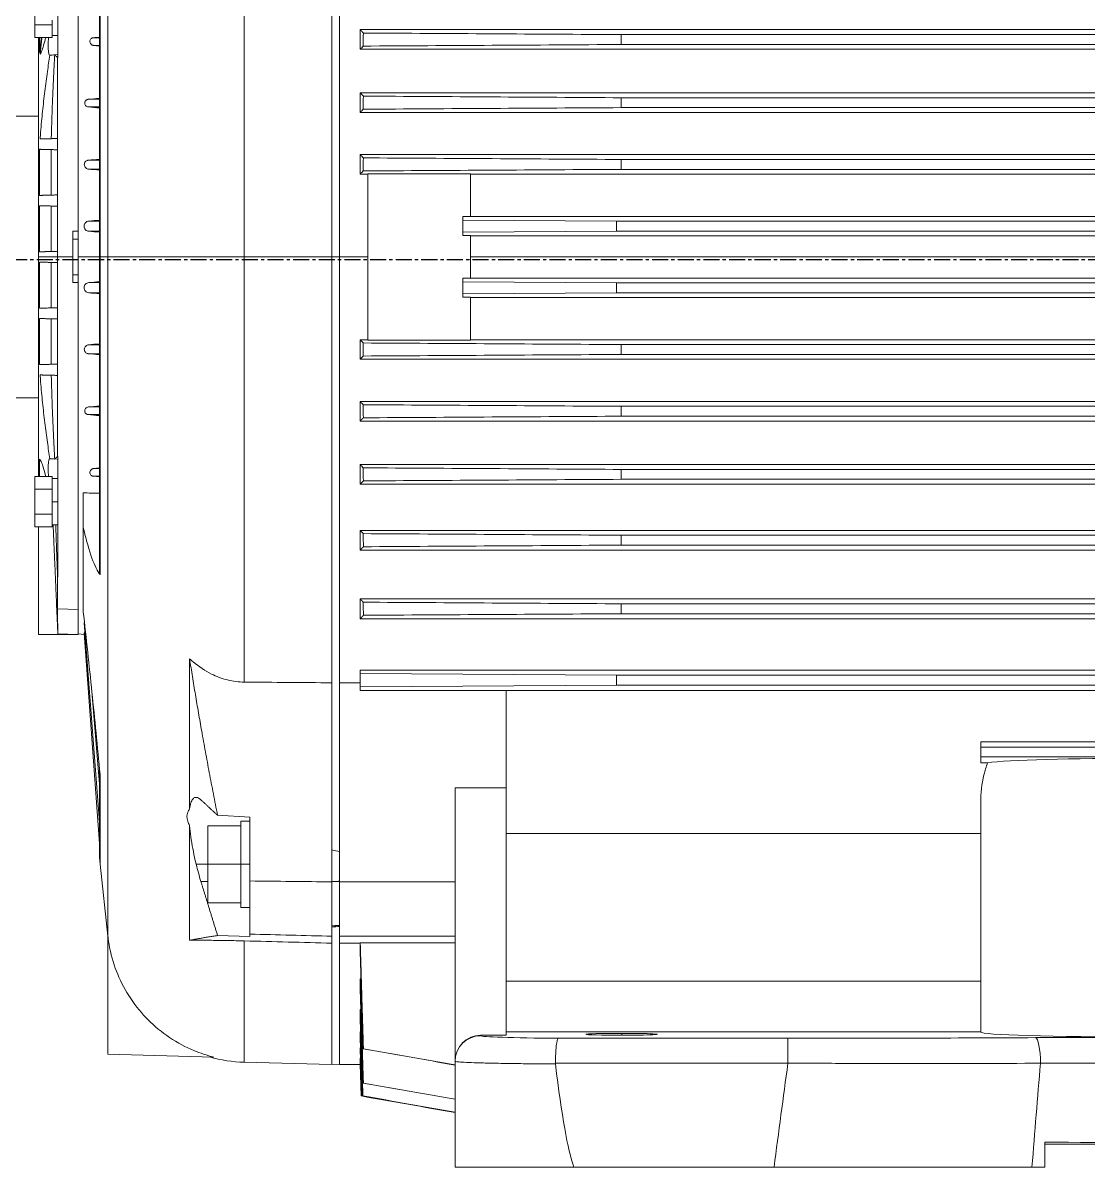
# Model space of a CAD drawing. Header units: millimetres. Extents: x -2122 to 22797, y 3569 to 89276.
# Drawn here: x 944.6 to 1360, y 87455.6 to 87901.9 of the extents above; entities that cross this region are included whole.
import ezdxf

# ---------------------------------------------------------------- set-up
doc = ezdxf.new("R2010")
doc.units = ezdxf.units.MM
doc.header["$LTSCALE"] = 20
doc.linetypes.add('CENTER', pattern=[2, 1.25, -0.25, 0.25, -0.25])
doc.layers.add('IA-EJES', color=4, linetype='CENTER')
doc.layers.add('IA-TRAZ', color=8, linetype='Continuous', lineweight=5)

# ---------------------------------------------------------------- blocks, each defined once
blk = doc.blocks.new('A$C3179e9da')
at = {"color": 0, "linetype": 'Continuous', "lineweight": 0}
for p, q in [((-1088.06, -31316.32), (-1088.06, -31275.05)), ((-1041.67, -31275.05), (-1088.06, -31275.05)), ((-963.64, -31275.05), (-1041.67, -31275.05)), ((-863.06, -31275.05), (-858.06, -31275.05)), ((-858.06, -31275.05), (-858.06, -31284.77)), ((-858.06, -31284.01), (-558.06, -31284.01)), ((-1125.06, -31315.16), (-1124.63, -31302.79)), ((-1170.25, -31315.95), (-1136.06, -31315.05)), ((-1170.25, -31363.28), (-1170.25, -31315.95)), ((-1136.06, -31362.4), (-1136.06, -31315.05)), ((-1133.06, -31315.21), (-1136.06, -31315.05)), ((-1133.06, -31315.05), (-1133.06, -31362.4)), ((-1133.06, -31315.05), (-1125.05, -31315.05)), ((-1125.06, -31315.45), (-1125.06, -31315.16)), ((-1125.06, -31315.45), (-1125.01, -31315.45)), ((-1125.06, -31317.59), (-1125.06, -31316.71)), ((-1088.06, -31316.34), (-1088.06, -31316.32)), ((-1088.06, -31423.02), (-1088.06, -31316.34)), ((-1048.89, -31315.56), (-958.25, -31315.56)), ((-958.25, -31325.3), (-958.25, -31315.56)), ((-1182.08, -31317.97), (-1223.51, -31319.05)), ((-1223.51, -31365.6), (-1223.51, -31319.05)), ((-1125.06, -31317.59), (-1124.97, -31317.59)), ((-1125.06, -31321.62), (-1125.06, -31320.14)), ((-1125.06, -31321.62), (-1124.92, -31321.62)), ((-1125.06, -31327.79), (-1125.06, -31325.65)), ((-958.25, -31325.3), (-1047.74, -31325.3)), ((-1125.06, -31327.79), (-1124.86, -31327.79)), ((-1078.06, -31326.32), (-1078.06, -31326.49)), ((-1068.06, -31326.49), (-1078.06, -31326.49)), ((-1068.06, -31423.02), (-1068.06, -31326.49)), ((-883.06, -31327.79), (-1068.06, -31327.79)), ((-1023.06, -31327.22), (-1023.06, -31326.48)), ((-883.06, -31417.44), (-883.06, -31327.69)), ((-1125.06, -31336.55), (-1125.06, -31333.66)), ((-1125.06, -31336.55), (-1124.8, -31336.55)), ((-1125.06, -31348.46), (-1125.06, -31344.68)), ((-883.06, -31347.52), (-1068.06, -31347.52)), ((-1125.06, -31348.46), (-1124.72, -31348.46)), ((-1125.06, -31362.4), (-1125.06, -31359.41)), ((-1226.45, -31393.17), (-1223.51, -31365.18)), ((-1223.51, -31630.05), (-1223.51, -31365.6)), ((-1191.57, -31408.23), (-1191.57, -31363.52)), ((-1180.66, -31365.37), (-1168.06, -31365.06)), ((-1168.06, -31365.93), (-1168.06, -31365.06)), ((-1168.06, -31365.93), (-1168.06, -31386.66)), ((-1136.06, -31362.4), (-1136.06, -31365.11)), ((-1136.06, -31386.32), (-1136.06, -31365.11)), ((-1125.06, -31362.4), (-1133.06, -31362.4)), ((-1133.06, -31362.4), (-1133.06, -31365.11)), ((-1088.06, -31365.11), (-1133.06, -31365.11)), ((-1133.06, -31386.32), (-1133.06, -31365.11)), ((-1125.01, -31362.5), (-1088.06, -31362.5)), ((-1184.46, -31378.17), (-1171.56, -31378.17)), ((-1184.46, -31393.17), (-1184.46, -31378.17)), ((-1171.56, -31376.37), (-1171.56, -31378.17)), ((-1171.56, -31376.37), (-1168.06, -31376.37)), ((-1171.56, -31379.12), (-1171.56, -31378.17)), ((-1171.56, -31379.12), (-1171.56, -31392.22)), ((-1187.15, -31386.44), (-1184.46, -31386.48)), ((-1168.06, -31411.52), (-1168.06, -31386.66)), ((-1136.06, -31386.32), (-1136.06, -31463.96)), ((-1088.06, -31386.32), (-1133.06, -31386.32)), ((-1133.06, -31386.32), (-1133.06, -31463.96)), ((-1171.56, -31393.17), (-1171.56, -31392.22)), ((-1226.45, -31428.17), (-1226.45, -31393.17)), ((-1184.46, -31393.17), (-1189, -31393.17)), ((-1184.46, -31393.17), (-1171.56, -31393.17)), ((-1184.46, -31408.17), (-1184.46, -31393.17)), ((-1171.56, -31393.17), (-1168.06, -31393.17)), ((-1171.56, -31394.12), (-1171.56, -31393.17)), ((-1171.56, -31394.12), (-1171.56, -31407.22)), ((-1226.66, -31401.31), (-1232.72, -31483.34)), ((-1226.73, -31431.02), (-1226.73, -31398.4)), ((-1226.48, -31406.2), (-1232.65, -31487.31)), ((-883.06, -31405.21), (-1068.06, -31405.21)), ((-1184.46, -31408.17), (-1171.56, -31408.17)), ((-1171.56, -31408.17), (-1171.56, -31407.22)), ((-1171.56, -31408.17), (-1171.56, -31409.97)), ((-1171.56, -31409.97), (-1168.06, -31409.97)), ((-1191.57, -31473.32), (-1191.57, -31414.65)), ((-1168.06, -31411.52), (-1180.66, -31412.29)), ((-1068.06, -31423.02), (-1088.06, -31423.02)), ((-1068.06, -31423.02), (-1068.06, -31460.98)), ((-1226.73, -31424.39), (-1229.51, -31458.94)), ((-883.06, -31432.79), (-880.39, -31432.79)), ((-883.06, -31435.03), (-883.06, -31432.79)), ((-883.06, -31435.03), (-737.06, -31435.03)), ((-883.06, -31438.9), (-883.06, -31435.03)), ((-883.06, -31440.92), (-883.06, -31438.9)), ((-883.06, -31438.9), (-533.06, -31438.9)), ((-883.06, -31440.92), (-533.06, -31440.92)), ((-1170.25, -31630.05), (-1170.25, -31464.23)), ((-1136.06, -31630.05), (-1136.06, -31463.96)), ((-1133.06, -31463.96), (-1133.06, -31630.05)), ((-1125.06, -31463.96), (-1133.06, -31463.96)), ((-1068.06, -31460.98), (-1125.06, -31460.98)), ((-1125.06, -31462.43), (-1125.06, -31460.98)), ((-1125.06, -31462.43), (-1025.06, -31463.05)), ((-1125.06, -31467.53), (-1125.06, -31462.43)), ((-1068.06, -31460.92), (-348.06, -31460.92)), ((-1025.06, -31463.05), (-391.06, -31463.05)), ((-1025.06, -31463.05), (-1025.06, -31466.91)), ((-1025.06, -31466.91), (-1125.06, -31467.53)), ((-1125.06, -31468.87), (-1125.06, -31467.53)), ((-1125.06, -31468.87), (-291.06, -31468.87)), ((-1025.06, -31466.91), (-391.06, -31466.91)), ((-1235.06, -31482.8), (-1250.56, -31482.8)), ((-1250.56, -31524.78), (-1250.56, -31482.8)), ((-1242.95, -31483.06), (-1235.06, -31482.84)), ((-1235.06, -31482.84), (-1235.06, -31482.8)), ((-1235.06, -31483.05), (-1232.68, -31482.84)), ((-1235.06, -31482.84), (-1235.06, -31492.55)), ((-1125.06, -31496.67), (-1125.06, -31488.87)), ((-1125.06, -31488.87), (-291.06, -31488.87)), ((-1023.22, -31490.9), (-392.9, -31490.9)), ((-1243.06, -31492.74), (-1235.06, -31492.55)), ((-1243.06, -31505.31), (-1243.06, -31492.74)), ((-1235.06, -31620.05), (-1235.06, -31492.55)), ((-1233.06, -31491.69), (-1233.06, -31524.49)), ((-1023.27, -31494.77), (-392.85, -31494.77)), ((-1125.06, -31496.67), (-291.06, -31496.67)), ((-1243.01, -31505.31), (-1243.06, -31505.31)), ((-1243.01, -31505.31), (-1243.01, -31552.28)), ((-1226.73, -31630.05), (-1226.73, -31506.89)), ((-1226.45, -31630.05), (-1226.45, -31506.13)), ((-1125.06, -31523.39), (-1125.06, -31515.67)), ((-1125.06, -31515.67), (-291.06, -31515.67)), ((-1023.21, -31517.65), (-392.91, -31517.65)), ((-1023.25, -31521.51), (-392.87, -31521.51)), ((-1251.91, -31524.78), (-1245.21, -31524.78)), ((-1251.91, -31529.68), (-1251.91, -31524.78)), ((-1245.21, -31525.68), (-1245.21, -31524.78)), ((-1245.21, -31525.54), (-1243.01, -31525.54)), ((-1245.21, -31525.68), (-1245.21, -31528.78)), ((-1233.06, -31538), (-1233.06, -31524.49)), ((-1125.06, -31523.39), (-291.06, -31523.39)), ((-1251.91, -31529.68), (-1245.21, -31529.68)), ((-1251.91, -31539.5), (-1251.91, -31529.68)), ((-1245.21, -31529.68), (-1245.21, -31528.78)), ((-1245.21, -31531.48), (-1245.21, -31529.68)), ((-1245.21, -31531.48), (-1245.21, -31534.59)), ((-1245.21, -31534.59), (-1243.01, -31534.59)), ((-1245.21, -31534.59), (-1245.21, -31537.7)), ((-1251.91, -31539.5), (-1245.21, -31539.5)), ((-1251.91, -31544.41), (-1251.91, -31539.5)), ((-1245.21, -31539.5), (-1245.21, -31537.7)), ((-1245.21, -31540.4), (-1245.21, -31539.5)), ((-1251.91, -31544.41), (-1245.21, -31544.41)), ((-1250.56, -31548.47), (-1250.56, -31544.41)), ((-1250.05, -31551.22), (-1250.05, -31544.41)), ((-1245.21, -31540.4), (-1245.21, -31543.51)), ((-1245.21, -31544.41), (-1245.21, -31543.51)), ((-1245.21, -31543.64), (-1243.01, -31543.64)), ((-1226.73, -31544.56), (-1229.16, -31544.56)), ((-1125.06, -31549.04), (-1125.06, -31541.39)), ((-1125.06, -31541.39), (-291.06, -31541.39)), ((-1023.2, -31543.32), (-392.91, -31543.32)), ((-1250.56, -31630.05), (-1250.56, -31548.47)), ((-1226.73, -31547.54), (-1228.97, -31547.54)), ((-1125.06, -31549.04), (-291.06, -31549.04)), ((-1023.24, -31547.18), (-392.88, -31547.18)), ((-1243.01, -31551.12), (-1246.22, -31551.28)), ((-1243.06, -31630.05), (-1243.06, -31552.28)), ((-1243.06, -31552.28), (-1243.01, -31552.28)), ((-1125.06, -31573.65), (-1125.06, -31566.04)), ((-1125.06, -31566.04), (-291.06, -31566.04)), ((-1226.73, -31568.56), (-1231.14, -31568.56)), ((-1023.2, -31567.94), (-392.91, -31567.94)), ((-1250.56, -31575.08), (-1276.06, -31575.08)), ((-1226.73, -31571.54), (-1231.03, -31571.54)), ((-1125.06, -31573.65), (-291.06, -31573.65)), ((-1023.23, -31571.8), (-392.89, -31571.8)), ((-1243.13, -31588.25), (-1243.13, -31583.86)), ((-1250.05, -31606.04), (-1250.05, -31588.06)), ((-1245.56, -31605.92), (-1245.56, -31588.18)), ((-1226.73, -31592.31), (-1231.07, -31592.31)), ((-1125.06, -31597.73), (-1125.06, -31590.15)), ((-1125.06, -31590.15), (-291.06, -31590.15)), ((-1023.2, -31592.02), (-392.91, -31592.02)), ((-1226.73, -31595.79), (-1231, -31595.79)), ((-1125.06, -31597.73), (-1122.06, -31597.73)), ((-1122.06, -31597.6), (-1082.06, -31597.6)), ((-1122.06, -31662.5), (-1122.06, -31597.6)), ((-1082.06, -31597.6), (-1082.06, -31614.31)), ((-1082.06, -31597.73), (-334.06, -31597.73)), ((-1023.22, -31595.88), (-392.9, -31595.88)), ((-1243.13, -31610.25), (-1243.13, -31605.86)), ((-1250.05, -31628.04), (-1250.05, -31610.06)), ((-1245.56, -31627.92), (-1245.56, -31610.18)), ((-1226.73, -31616.06), (-1230.9, -31616.06)), ((-1082.06, -31614.31), (-1085.06, -31614.31)), ((-1085.06, -31614.31), (-1085.06, -31615.72)), ((-1085.06, -31615.72), (-1025.06, -31616.09)), ((-1085.06, -31620.32), (-1085.06, -31615.72)), ((-1082.06, -31614.23), (-334.06, -31614.23)), ((-1025.06, -31616.09), (-391.06, -31616.09)), ((-1025.06, -31616.09), (-1025.06, -31619.95)), ((-1237.06, -31630.05), (-1237.06, -31620.05)), ((-1237.06, -31620.05), (-1235.06, -31620.05)), ((-1235.06, -31630.05), (-1235.06, -31620.05)), ((-1226.73, -31620.04), (-1230.87, -31620.04)), ((-1025.06, -31619.95), (-1085.06, -31620.32)), ((-1085.06, -31620.32), (-1085.06, -31621.73)), ((-1025.06, -31619.95), (-391.06, -31619.95)), ((-1237.06, -31623.05), (-1235.06, -31623.05)), ((-1085.06, -31621.73), (-1082.06, -31621.73)), ((-1082.06, -31621.73), (-1082.06, -31638.37)), ((-1082.06, -31621.8), (-334.06, -31621.8)), ((-1243.13, -31630.05), (-1243.13, -31627.86)), ((-1250.56, -31715.69), (-1250.56, -31630.05)), ((-1250.56, -31630.05), (-1243.13, -31630.05)), ((-1250.05, -31650.04), (-1250.05, -31632.06)), ((-1245.56, -31649.92), (-1245.56, -31632.18)), ((-1243.13, -31630.05), (-1243.06, -31630.05)), ((-1243.13, -31632.25), (-1243.13, -31630.05)), ((-1243.06, -31630.05), (-1237.06, -31630.05)), ((-1243.06, -31707.82), (-1243.06, -31630.05)), ((-1237.06, -31640.05), (-1237.06, -31630.05)), ((-1235.06, -31640.05), (-1235.06, -31630.05)), ((-1235.06, -31630.05), (-1226.73, -31630.05)), ((-1226.45, -31630.05), (-1226.73, -31630.05)), ((-1226.73, -31753.21), (-1226.73, -31630.05)), ((-1226.45, -31630.05), (-1223.51, -31630.05)), ((-1226.45, -31753.97), (-1226.45, -31630.05)), ((-1170.25, -31630.05), (-1223.51, -31630.05)), ((-1223.51, -31749.28), (-1223.51, -31630.05)), ((-1170.25, -31630.05), (-1136.06, -31630.05)), ((-1170.25, -31795.87), (-1170.25, -31630.05)), ((-1133.06, -31630.05), (-1136.06, -31630.05)), ((-1136.06, -31743.32), (-1136.06, -31630.05)), ((-1133.06, -31630.05), (-1122.06, -31630.05)), ((-1133.06, -31630.05), (-1133.06, -31742.37)), ((-1082.06, -31630.05), (-334.06, -31630.05)), ((-1237.06, -31637.05), (-1235.06, -31637.05)), ((-1082.06, -31638.37), (-1085.06, -31638.37)), ((-1085.06, -31638.37), (-1085.06, -31639.78)), ((-1082.06, -31638.3), (-334.06, -31638.3)), ((-1235.06, -31640.05), (-1237.06, -31640.05)), ((-1235.06, -31777.26), (-1235.06, -31640.05)), ((-1226.73, -31640.06), (-1230.87, -31640.06)), ((-1085.06, -31639.78), (-1025.06, -31640.15)), ((-1085.06, -31644.38), (-1085.06, -31639.78)), ((-1025.06, -31640.15), (-391.06, -31640.15)), ((-1025.06, -31640.15), (-1025.06, -31644.01)), ((-1226.73, -31644.04), (-1230.9, -31644.04)), ((-1025.06, -31644.01), (-1085.06, -31644.38)), ((-1085.06, -31644.38), (-1085.06, -31645.79)), ((-1085.06, -31645.79), (-1082.06, -31645.79)), ((-1082.06, -31645.79), (-1082.06, -31662.5)), ((-1082.06, -31645.87), (-334.06, -31645.87)), ((-1025.06, -31644.01), (-391.06, -31644.01)), ((-1243.13, -31654.25), (-1243.13, -31649.86)), ((-1250.05, -31672.04), (-1250.05, -31654.06)), ((-1245.56, -31671.92), (-1245.56, -31654.18)), ((-1226.73, -31664.31), (-1231, -31664.31)), ((-1125.06, -31669.95), (-1125.06, -31662.37)), ((-1125.06, -31662.37), (-1122.06, -31662.37)), ((-1082.06, -31662.5), (-1122.06, -31662.5)), ((-1082.06, -31662.37), (-334.06, -31662.37)), ((-1023.22, -31664.22), (-392.9, -31664.22)), ((-1226.73, -31667.79), (-1231.07, -31667.79)), ((-1023.2, -31668.08), (-392.91, -31668.08)), ((-1243.13, -31676.25), (-1243.13, -31671.86)), ((-1125.06, -31669.95), (-291.06, -31669.95)), ((-1250.56, -31685.03), (-1276.06, -31685.03)), ((-1125.06, -31694.06), (-1125.06, -31686.45)), ((-1125.06, -31686.45), (-291.06, -31686.45)), ((-1226.73, -31691.54), (-1231.14, -31691.54)), ((-1226.73, -31688.56), (-1231.03, -31688.56)), ((-1023.23, -31688.3), (-392.89, -31688.3)), ((-1125.06, -31694.06), (-291.06, -31694.06)), ((-1023.2, -31692.16), (-392.91, -31692.16)), ((-1250.05, -31715.69), (-1250.05, -31709.76)), ((-1243.01, -31708.98), (-1246.22, -31708.82)), ((-1243.01, -31707.82), (-1243.06, -31707.82)), ((-1243.01, -31754.79), (-1243.01, -31707.82)), ((-1226.73, -31712.56), (-1228.97, -31712.56)), ((-1125.06, -31718.71), (-1125.06, -31711.06)), ((-1125.06, -31711.06), (-291.06, -31711.06)), ((-1023.24, -31712.92), (-392.88, -31712.92)), ((-1251.91, -31715.69), (-1245.21, -31715.69)), ((-1251.91, -31720.6), (-1251.91, -31715.69)), ((-1245.21, -31716.6), (-1245.21, -31715.69)), ((-1245.21, -31716.46), (-1243.01, -31716.46)), ((-1245.21, -31716.6), (-1245.21, -31719.7)), ((-1226.73, -31715.54), (-1229.16, -31715.54)), ((-1125.06, -31718.71), (-291.06, -31718.71)), ((-1023.21, -31716.78), (-392.91, -31716.78)), ((-1251.91, -31720.6), (-1245.21, -31720.6)), ((-1251.91, -31730.42), (-1251.91, -31720.6)), ((-1245.21, -31720.6), (-1245.21, -31719.7)), ((-1245.21, -31722.4), (-1245.21, -31720.6))]:
    blk.add_line(p, q, dxfattribs=at)
for centre, radius, start, end in [((-1168.81, -31370.93), 55, 91.5, 105.8222), ((-1176.73, -31398.4), 50, 174, 180)]:
    blk.add_arc(centre, radius, start, end, dxfattribs=at)
for centre, major_axis, ratio, start_param, end_param in [((-1038.06, -33179.47), (0, -1909.42), 0.026186, -3.069208, -2.923464), ((-1078.06, -31316.32), (-10, 0), 0.999657, 0, 1.570796), ((-1046.72, -31315.55), (-2.17, -0.17), 0.999649, -0.193702, -0.070232), ((-708.06, -31294.73), (799.74, 0), 0.026504, -1.761628, -1.662867), ((-1038.06, -31326.32), (40, 0), 0.026186, -4.46802, -3.141593), ((-166.78, -35407.75), (-1528.3, 3831.27), 0.995588, -0.143707, -0.142956), ((-444.33, -31653.91), (-4894.98, 428.26), 0.007747, -1.409593, -1.409129), ((912.46, -31431.26), (-2167.86, -113.68), 0.034852, 0.090211, 0.091044), ((-1701.63, -31786.51), (-6063.69, -317.98), 0.034852, -1.648139, -1.647826), ((-173.12, -31720.96), (-8105.15, 709.11), 0.007023, -1.439821, -1.439286), ((912.46, -31828.84), (-2167.86, 113.68), 0.034852, -0.091044, -0.090211), ((-1701.63, -31473.59), (6063.69, -317.98), 0.034852, -1.493767, -1.493454)]:
    blk.add_ellipse(centre, major_axis=major_axis, ratio=ratio, start_param=start_param, end_param=end_param, dxfattribs=at)
at = {"color": 0, "linetype": 'Continuous', "lineweight": 0, "extrusion": (0, 0, -1)}
for centre, major_axis, ratio, start_param, end_param in [((-708.06, -31305.35), (800, 0), 0.026186, -1.759413, -1.570796), ((7545.77, -33991.96), (-8670.4, 2689.17), 0, -0.000077, 0.000661), ((7730.5, -33960.88), (-8855.13, 2658.11), 0.000025, -0.004318, -0.003607), ((8100.8, -33893.73), (-9225.44, 2591), 0.000118, -0.006857, -0.006195), ((-1078.06, -31316.34), (0, -10.15), 0.985444, 0, 1.570796), ((-861.64, -31315.54), (-0.05, -10), 0.189608, -1.571755, -0.026664), ((-819.06, -31327.69), (-64, 0), 0.029043, 0, 1.570796), ((-736.59, -31309.96), (699.91, -0.64), 0.022787, 1.636424, 1.750411), ((-1023.06, -31326.85), (-14, 0), 0.026186, -1.570796, 1.570796), ((-1023.06, -31326.85), (-14, 0), 0.026186, -4.712389, -1.570796), ((-166.78, -31313.53), (-4109.12, 359.72), 0.034767, -1.336463, -1.335711), ((-819.06, -31432.1), (64, 0), 0.037686, -4.712389, -3.431306), ((-1372.3, -31683.65), (-1755.56, -25.22), 0.082075, 1.651372, 1.654991), ((8360.2, -31630.5), (-0.73, 9855.88), 0.962278, -1.567275, -1.566758), ((8360.11, -31629.6), (0.73, 9855.77), 0.962279, -1.574835, -1.574317), ((-173.12, -31539.14), (-8105.15, -709.11), 0.007023, -1.439821, -1.439286), ((-444.33, -31606.19), (-4894.98, -428.26), 0.007747, -1.409593, -1.409129)]:
    blk.add_ellipse(centre, major_axis=major_axis, ratio=ratio, start_param=start_param, end_param=end_param, dxfattribs=at)
at = {"color": 0, "linetype": 'Continuous', "lineweight": 0}
for points in [[(-958.25, -31315.56), (-960.05, -31302.2), (-961.84, -31288.7), (-963.64, -31275.05)], [(-863.06, -31275.05), (-861.96, -31288.69), (-860.85, -31302.19), (-859.75, -31315.54)], [(-1124.63, -31302.79), (-1112.44, -31300.64), (-1100.25, -31298.49), (-1088.06, -31296.34)], [(-1088.06, -31296.35), (-1100.25, -31298.5), (-1112.43, -31300.65), (-1124.62, -31302.79)], [(-1124.57, -31302.79), (-1112.4, -31300.64), (-1100.23, -31298.5), (-1088.06, -31296.35)], [(-1088.06, -31296.36), (-1100.22, -31298.51), (-1112.39, -31300.65), (-1124.55, -31302.8)], [(-1124.46, -31302.79), (-1112.33, -31300.65), (-1100.19, -31298.51), (-1088.06, -31296.37)], [(-1088.06, -31296.39), (-1100.18, -31298.53), (-1112.3, -31300.66), (-1124.42, -31302.8)], [(-1124.28, -31302.79), (-1112.21, -31300.66), (-1100.13, -31298.54), (-1088.06, -31296.41)], [(-1088.06, -31296.42), (-1100.11, -31298.55), (-1112.17, -31300.68), (-1124.23, -31302.81)], [(-1124.03, -31302.8), (-1112.04, -31300.68), (-1100.05, -31298.57), (-1088.06, -31296.45)], [(-1088.06, -31296.47), (-1100.03, -31298.59), (-1112, -31300.7), (-1123.97, -31302.81)], [(-1124.62, -31302.79), (-1124.76, -31307.01), (-1124.91, -31311.23), (-1125.06, -31315.45)], [(-1125.06, -31316.71), (-1124.9, -31312.07), (-1124.74, -31307.43), (-1124.57, -31302.79)], [(-1125.06, -31325.65), (-1124.8, -31318.03), (-1124.54, -31310.41), (-1124.28, -31302.79)], [(-1125.06, -31320.14), (-1124.86, -31314.36), (-1124.66, -31308.57), (-1124.46, -31302.79)], [(-1125.06, -31333.66), (-1124.72, -31323.37), (-1124.37, -31313.08), (-1124.03, -31302.8)], [(-1124.55, -31302.8), (-1124.72, -31307.73), (-1124.89, -31312.66), (-1125.06, -31317.59)], [(-1124.42, -31302.8), (-1124.63, -31309.08), (-1124.85, -31315.35), (-1125.06, -31321.62)], [(-1124.23, -31302.81), (-1124.51, -31311.13), (-1124.78, -31319.46), (-1125.06, -31327.79)], [(-1124.23, -31302.81), (-1124.24, -31302.8), (-1124.26, -31302.8), (-1124.28, -31302.79)], [(-1123.97, -31302.81), (-1123.99, -31302.81), (-1124.01, -31302.8), (-1124.03, -31302.8)], [(-1123.86, -31307.82), (-1111.93, -31305.71), (-1099.99, -31303.61), (-1088.06, -31301.5)], [(-1088.06, -31301.53), (-1099.97, -31303.63), (-1111.88, -31305.73), (-1123.79, -31307.84)], [(-1123.79, -31307.84), (-1123.82, -31307.83), (-1123.84, -31307.83), (-1123.86, -31307.82)], [(-1123.87, -31321.18), (-1111.93, -31319.07), (-1100, -31316.97), (-1088.06, -31314.86)], [(-1088.06, -31314.88), (-1099.97, -31316.99), (-1111.88, -31319.1), (-1123.79, -31321.2)], [(-1123.79, -31321.2), (-1123.82, -31321.19), (-1123.84, -31321.19), (-1123.87, -31321.18)], [(-1170.25, -31363.28), (-1158.85, -31362.99), (-1147.46, -31362.69), (-1136.06, -31362.4)], [(-1168.06, -31365.93), (-1157.39, -31365.66), (-1146.73, -31365.38), (-1136.06, -31365.11)], [(-1125.06, -31362.4), (-1125.04, -31362.43), (-1125.02, -31362.46), (-1125.01, -31362.5)], [(-1168.06, -31386.66), (-1157.39, -31386.55), (-1146.73, -31386.43), (-1136.06, -31386.32)], [(-1136.06, -31463.96), (-1147.46, -31464.05), (-1158.85, -31464.14), (-1170.25, -31464.23)], [(-1232.65, -31487.31), (-1232.65, -31487.35), (-1232.63, -31487.4), (-1232.58, -31487.43)], [(-1123.86, -31495.39), (-1123.84, -31493.69), (-1123.82, -31491.99), (-1123.79, -31490.28)], [(-1023.22, -31490.9), (-1023.24, -31492.19), (-1023.25, -31493.48), (-1023.27, -31494.77)], [(-1123.86, -31522.13), (-1123.84, -31520.43), (-1123.82, -31518.73), (-1123.8, -31517.03)], [(-1023.21, -31517.65), (-1023.22, -31518.94), (-1023.24, -31520.23), (-1023.25, -31521.51)], [(-1229.16, -31544.56), (-1228.35, -31544.49), (-1227.54, -31544.42), (-1226.73, -31544.34)], [(-1123.85, -31547.8), (-1123.84, -31546.1), (-1123.82, -31544.4), (-1123.81, -31542.7)], [(-1023.2, -31543.32), (-1023.22, -31544.61), (-1023.23, -31545.9), (-1023.24, -31547.18)], [(-1123.85, -31547.8), (-1124.25, -31548.22), (-1124.66, -31548.63), (-1125.06, -31549.04)], [(-1231.14, -31568.56), (-1229.67, -31568.43), (-1228.2, -31568.3), (-1226.73, -31568.17)], [(-1123.84, -31572.42), (-1123.83, -31570.72), (-1123.82, -31569.02), (-1123.81, -31567.32)], [(-1023.2, -31567.94), (-1023.21, -31569.23), (-1023.22, -31570.51), (-1023.23, -31571.8)], [(-1123.84, -31572.42), (-1124.25, -31572.83), (-1124.65, -31573.24), (-1125.06, -31573.65)], [(-1231.07, -31592.31), (-1229.62, -31592.18), (-1228.18, -31592.06), (-1226.73, -31591.93)], [(-1125.06, -31590.15), (-1124.65, -31590.57), (-1124.23, -31590.98), (-1123.82, -31591.4)], [(-1023.2, -31592.02), (-1023.21, -31593.31), (-1023.21, -31594.6), (-1023.22, -31595.88)], [(-1226.73, -31596.16), (-1228.15, -31596.04), (-1229.58, -31595.92), (-1231, -31595.79)], [(-1123.84, -31596.5), (-1124.24, -31596.91), (-1124.65, -31597.32), (-1125.06, -31597.73)], [(-1230.9, -31616.06), (-1229.51, -31615.94), (-1228.12, -31615.82), (-1226.73, -31615.7)], [(-1226.73, -31620.4), (-1228.11, -31620.28), (-1229.49, -31620.16), (-1230.87, -31620.04)], [(-1226.73, -31639.7), (-1228.11, -31639.82), (-1229.49, -31639.94), (-1230.87, -31640.06)], [(-1230.9, -31644.04), (-1229.51, -31644.16), (-1228.12, -31644.28), (-1226.73, -31644.41)], [(-1226.73, -31663.94), (-1228.15, -31664.06), (-1229.58, -31664.18), (-1231, -31664.31)], [(-1125.06, -31662.37), (-1124.65, -31662.78), (-1124.24, -31663.19), (-1123.84, -31663.6)], [(-1023.22, -31664.22), (-1023.21, -31665.5), (-1023.21, -31666.79), (-1023.2, -31668.08)], [(-1231.07, -31667.79), (-1229.62, -31667.92), (-1228.18, -31668.05), (-1226.73, -31668.17)], [(-1123.82, -31668.7), (-1124.23, -31669.12), (-1124.65, -31669.53), (-1125.06, -31669.95)], [(-1125.06, -31686.45), (-1124.65, -31686.86), (-1124.25, -31687.27), (-1123.84, -31687.68)], [(-1231.14, -31691.54), (-1229.67, -31691.67), (-1228.2, -31691.8), (-1226.73, -31691.93)], [(-1123.81, -31692.78), (-1123.82, -31691.08), (-1123.83, -31689.38), (-1123.84, -31687.68)], [(-1023.23, -31688.3), (-1023.22, -31689.59), (-1023.21, -31690.87), (-1023.2, -31692.16)], [(-1125.06, -31711.06), (-1124.66, -31711.47), (-1124.25, -31711.89), (-1123.85, -31712.3)], [(-1123.81, -31717.4), (-1123.82, -31715.7), (-1123.84, -31714), (-1123.85, -31712.3)], [(-1023.24, -31712.92), (-1023.23, -31714.2), (-1023.22, -31715.49), (-1023.21, -31716.78)], [(-1229.16, -31715.54), (-1228.35, -31715.62), (-1227.54, -31715.69), (-1226.73, -31715.76)]]:
    blk.add_open_spline(points, degree=3, dxfattribs=at)
for points, knots in [([(-863.06, -31275.05), (-879.68, -31275.05), (-896.46, -31275.05), (-930.04, -31275.05), (-946.84, -31275.05), (-963.64, -31275.05)], [0, 0, 0, 0, 5.081303, 5.081303, 10.121356, 10.121356, 10.121356, 10.121356]), ([(-1088.06, -31316.32), (-1088.06, -31316.26), (-1087.82, -31316.2), (-1087.34, -31316.14), (-1086.86, -31316.08), (-1086.14, -31316.03), (-1085.19, -31315.97), (-1084.25, -31315.91), (-1083.07, -31315.86), (-1081.69, -31315.81), (-1080.3, -31315.76), (-1078.71, -31315.71), (-1076.92, -31315.66), (-1075.14, -31315.61), (-1073.17, -31315.57), (-1071.04, -31315.53), (-1068.91, -31315.49), (-1066.62, -31315.46), (-1064.2, -31315.43), (-1061.79, -31315.39), (-1059.24, -31315.37), (-1056.61, -31315.35), (-1054.1, -31315.32), (-1051.51, -31315.31), (-1048.88, -31315.3)], [4.712389, 4.712389, 4.712389, 4.712389, 4.882487, 4.882487, 4.882487, 5.052585, 5.052585, 5.052585, 5.222683, 5.222683, 5.222683, 5.392781, 5.392781, 5.392781, 5.562879, 5.562879, 5.562879, 5.732977, 5.732977, 5.732977, 5.903075, 5.903075, 5.903075, 6.065056, 6.065056, 6.065056, 6.065056]), ([(-1048.89, -31315.56), (-1048.89, -31316.2), (-1048.88, -31316.83), (-1048.86, -31317.45), (-1048.85, -31317.76), (-1048.84, -31318.06), (-1048.83, -31318.37), (-1048.82, -31318.6), (-1048.81, -31318.83), (-1048.8, -31319.06), (-1048.8, -31319.13), (-1048.8, -31319.2), (-1048.79, -31319.26), (-1048.76, -31319.84), (-1048.73, -31320.4), (-1048.69, -31320.92), (-1048.65, -31321.4), (-1048.61, -31321.86), (-1048.56, -31322.28), (-1048.55, -31322.31), (-1048.55, -31322.35), (-1048.55, -31322.38), (-1048.49, -31322.83), (-1048.44, -31323.23), (-1048.38, -31323.58), (-1048.35, -31323.76), (-1048.31, -31323.93), (-1048.28, -31324.08), (-1048.25, -31324.22), (-1048.22, -31324.35), (-1048.19, -31324.46), (-1048.19, -31324.47), (-1048.18, -31324.48), (-1048.18, -31324.49), (-1048.11, -31324.74), (-1048.04, -31324.93), (-1047.97, -31325.07), (-1047.93, -31325.14), (-1047.89, -31325.19), (-1047.85, -31325.23), (-1047.83, -31325.25), (-1047.81, -31325.26), (-1047.79, -31325.28), (-1047.78, -31325.29), (-1047.76, -31325.29), (-1047.74, -31325.3)], [0, 0, 0, 0, 0.0018942, 0.0018942, 0.0018942, 0.0028413, 0.0028413, 0.0028413, 0.00357759, 0.00357759, 0.00357759, 0.0037884, 0.0037884, 0.0037884, 0.0056826, 0.0056826, 0.0056826, 0.00742872, 0.00742872, 0.00742872, 0.00757681, 0.00757681, 0.00757681, 0.00947101, 0.00947101, 0.00947101, 0.01041811, 0.01041811, 0.01041811, 0.01129217, 0.01129217, 0.01129217, 0.01136521, 0.01136521, 0.01136521, 0.01325941, 0.01325941, 0.01325941, 0.01420651, 0.01420651, 0.01420651, 0.01468006, 0.01468006, 0.01468006, 0.01515361, 0.01515361, 0.01515361, 0.01515361]), ([(-958.25, -31315.56), (-954.11, -31315.55), (-949.98, -31315.54), (-941.71, -31315.53), (-937.58, -31315.52), (-925.19, -31315.5), (-916.96, -31315.5), (-892.32, -31315.49), (-875.99, -31315.51), (-859.75, -31315.54)], [0, 0, 0, 0, 0.01240501, 0.01240501, 0.02481002, 0.02481002, 0.04962004, 0.04962004, 0.09924008, 0.09924008, 0.09924008, 0.09924008]), ([(-1223.51, -31365.6), (-1223.33, -31363.95), (-1223.08, -31362.27), (-1222.03, -31356.97), (-1220.92, -31353.42), (-1218.32, -31347.14), (-1216.59, -31343.84), (-1212.48, -31337.68), (-1210.1, -31334.83), (-1205.29, -31330.03), (-1202.44, -31327.65), (-1196.29, -31323.54), (-1192.99, -31321.81), (-1187.46, -31319.53), (-1184.81, -31318.65), (-1182.08, -31317.97)], [25.025987, 25.025987, 25.025987, 25.025987, 25.491761, 25.491761, 26.511812, 26.511812, 27.53036, 27.53036, 28.548909, 28.548909, 29.566813, 29.566813, 30.584716, 30.584716, 31.363573, 31.363573, 31.363573, 31.363573]), ([(-861.64, -31325.54), (-877.6, -31325.46), (-893.62, -31325.4), (-925.83, -31325.32), (-942, -31325.3), (-958.25, -31325.3)], [0, 0, 0, 0, 0.04852404, 0.04852404, 0.09704809, 0.09704809, 0.09704809, 0.09704809]), ([(-1191.57, -31363.52), (-1191.13, -31363.53), (-1190.68, -31363.53), (-1187.93, -31363.54), (-1185.44, -31363.53), (-1181.13, -31363.49), (-1178.99, -31363.46), (-1174.6, -31363.39), (-1172.34, -31363.34), (-1170.25, -31363.28)], [-52.803982, -52.803982, -52.803982, -52.803982, -52.64005, -52.64005, -51.81997, -51.81997, -51.194696, -51.194696, -50.569421, -50.569421, -50.569421, -50.569421]), ([(-1189, -31393.17), (-1188.73, -31392.07), (-1188.44, -31390.96), (-1187.82, -31388.7), (-1187.49, -31387.56), (-1187.15, -31386.44)], [5.7821311, 5.7821311, 5.7821311, 5.7821311, 6.1146964, 6.1146964, 6.4563512, 6.4563512, 6.4563512, 6.4563512]), ([(-1191.57, -31408.23), (-1191.56, -31408.18), (-1191.56, -31408.14), (-1191.45, -31406.76), (-1191.29, -31405.33), (-1190.88, -31402.36), (-1190.62, -31400.81), (-1190.04, -31397.71), (-1189.71, -31396.16), (-1189.25, -31394.17), (-1189.13, -31393.67), (-1189, -31393.17)], [4.228559, 4.228559, 4.228559, 4.228559, 4.245739, 4.245739, 4.707181, 4.707181, 5.168622, 5.168622, 5.630063, 5.630063, 5.782131, 5.782131, 5.782131, 5.782131]), ([(-1191.57, -31408.23), (-1191.88, -31408.8), (-1192.14, -31409.38), (-1192.42, -31410.3), (-1192.49, -31410.63), (-1192.57, -31411.16), (-1192.59, -31411.35), (-1192.6, -31411.7), (-1192.6, -31411.85), (-1192.58, -31412.19), (-1192.56, -31412.38), (-1192.48, -31412.88), (-1192.39, -31413.19), (-1192.1, -31413.91), (-1191.86, -31414.3), (-1191.57, -31414.65)], [8.0773622, 8.0773622, 8.0773622, 8.0773622, 8.3110606, 8.3110606, 8.4488105, 8.4488105, 8.5292865, 8.5292865, 8.5974234, 8.5974234, 8.6796795, 8.6796795, 8.8291137, 8.8291137, 9.04265, 9.04265, 9.04265, 9.04265]), ([(-1187.15, -31418.28), (-1187.49, -31418.6), (-1187.82, -31418.85), (-1188.58, -31419.24), (-1188.99, -31419.31), (-1189.71, -31419.18), (-1190.04, -31418.97), (-1190.62, -31418.26), (-1190.88, -31417.76), (-1191.29, -31416.45), (-1191.45, -31415.66), (-1191.56, -31414.71), (-1191.56, -31414.68), (-1191.57, -31414.65)], [1.112245, 1.112245, 1.112245, 1.112245, 1.4539, 1.4539, 1.938533, 1.938533, 2.399975, 2.399975, 2.861416, 2.861416, 3.322857, 3.322857, 3.340038, 3.340038, 3.340038, 3.340038]), ([(-880.39, -31432.79), (-880.93, -31431.21), (-881.39, -31429.63), (-882.64, -31424.42), (-883.06, -31420.84), (-883.06, -31417.44)], [-11.88174, -11.88174, -11.88174, -11.88174, -11.288927, -11.288927, -9.909283, -9.909283, -9.909283, -9.909283]), ([(-1233.06, -31491.69), (-1232.47, -31486.55), (-1231.89, -31481.28), (-1230.19, -31465.66), (-1229.1, -31455.07), (-1227.5, -31439.03), (-1226.97, -31433.57), (-1226.45, -31428.17)], [-98.866747, -98.866747, -98.866747, -98.866747, -97.259392, -97.259392, -94.180807, -94.180807, -92.594699, -92.594699, -92.594699, -92.594699]), ([(-1170.25, -31464.23), (-1172.34, -31464.25), (-1174.6, -31464.52), (-1178.99, -31465.62), (-1181.13, -31466.45), (-1185.44, -31468.59), (-1187.93, -31470.24), (-1190.68, -31472.53), (-1191.13, -31472.92), (-1191.57, -31473.32)], [-16.795165, -16.795165, -16.795165, -16.795165, -16.16989, -16.16989, -15.544615, -15.544615, -14.724536, -14.724536, -14.560604, -14.560604, -14.560604, -14.560604]), ([(-1232.72, -31483.34), (-1232.72, -31483.36), (-1232.68, -31483.37), (-1232.52, -31483.39), (-1232.44, -31483.4), (-1232.35, -31483.4)], [0.3006018, 0.3006018, 0.3006018, 0.3006018, 0.3763462, 0.3763462, 0.4259566, 0.4259566, 0.4259566, 0.4259566]), ([(-1123.79, -31490.28), (-1107.03, -31490.39), (-1090.27, -31490.49), (-1056.74, -31490.7), (-1039.98, -31490.8), (-1023.22, -31490.9)], [0, 0, 0, 0, 5.106769, 5.106769, 10.213538, 10.213538, 10.213538, 10.213538]), ([(-1023.27, -31494.77), (-1040.04, -31494.87), (-1056.8, -31494.97), (-1090.33, -31495.18), (-1107.1, -31495.28), (-1123.86, -31495.39)], [0.000006, 0.000006, 0.000006, 0.000006, 5.10734, 5.10734, 10.214723, 10.214723, 10.214723, 10.214723]), ([(-1226.45, -31506.13), (-1226.97, -31506.76), (-1227.5, -31507.61), (-1229.1, -31510.83), (-1230.19, -31513.86), (-1231.89, -31519.77), (-1232.47, -31522.03), (-1233.06, -31524.49)], [-16.425572, -16.425572, -16.425572, -16.425572, -14.839465, -14.839465, -11.76088, -11.76088, -10.153525, -10.153525, -10.153525, -10.153525]), ([(-1226.73, -31506.89), (-1226.73, -31506.7), (-1226.69, -31506.52), (-1226.56, -31506.28), (-1226.51, -31506.2), (-1226.45, -31506.13)], [-8.4750219, -8.4750219, -8.4750219, -8.4750219, -8.0930521, -8.0930521, -7.9028118, -7.9028118, -7.9028118, -7.9028118]), ([(-1123.8, -31517.03), (-1107.03, -31517.13), (-1090.27, -31517.24), (-1056.74, -31517.44), (-1039.97, -31517.55), (-1023.21, -31517.65)], [0, 0, 0, 0, 5.107404, 5.107404, 10.214808, 10.214808, 10.214808, 10.214808]), ([(-1023.25, -31521.51), (-1040.02, -31521.62), (-1056.79, -31521.72), (-1090.32, -31521.93), (-1107.09, -31522.03), (-1123.86, -31522.13)], [0.000006, 0.000006, 0.000006, 0.000006, 5.107832, 5.107832, 10.21571, 10.21571, 10.21571, 10.21571]), ([(-1247.67, -31544.41), (-1247.8, -31544.92), (-1247.92, -31545.4), (-1248.36, -31547.05), (-1248.66, -31548.05), (-1249.18, -31549.6), (-1249.44, -31550.23), (-1249.81, -31550.91), (-1249.93, -31551.1), (-1250.05, -31551.22)], [2.147866, 2.147866, 2.147866, 2.147866, 2.454645, 2.454645, 3.27286, 3.27286, 4.082567, 4.082567, 4.559421, 4.559421, 4.559421, 4.559421]), ([(-1246.63, -31544.41), (-1246.68, -31545.55), (-1246.71, -31546.59), (-1246.71, -31548.54), (-1246.67, -31549.5), (-1246.51, -31550.83), (-1246.39, -31551.2), (-1246.24, -31551.28), (-1246.23, -31551.28), (-1246.22, -31551.28)], [-2.216124, -2.216124, -2.216124, -2.216124, -1.849353, -1.849353, -1.38835, -1.38835, -0.927348, -0.927348, -0.900327, -0.900327, -0.900327, -0.900327]), ([(-1228.97, -31547.54), (-1229.09, -31547.53), (-1229.22, -31547.51), (-1229.48, -31547.42), (-1229.61, -31547.35), (-1229.93, -31547.14), (-1230.09, -31546.97), (-1230.33, -31546.58), (-1230.41, -31546.35), (-1230.46, -31545.9), (-1230.44, -31545.67), (-1230.29, -31545.28), (-1230.19, -31545.11), (-1229.94, -31544.86), (-1229.81, -31544.77), (-1229.58, -31544.65), (-1229.49, -31544.62), (-1229.32, -31544.58), (-1229.24, -31544.56), (-1229.16, -31544.56)], [0, 0, 0, 0, 0.038261, 0.038261, 0.0869695, 0.0869695, 0.1644445, 0.1644445, 0.2497114, 0.2497114, 0.3314216, 0.3314216, 0.39639, 0.39639, 0.44705, 0.44705, 0.4755855, 0.4755855, 0.5004736, 0.5004736, 0.5004736, 0.5004736]), ([(-1123.81, -31542.7), (-1107.04, -31542.8), (-1090.27, -31542.91), (-1056.74, -31543.11), (-1039.97, -31543.22), (-1023.2, -31543.32)], [0, 0, 0, 0, 5.107914, 5.107914, 10.215827, 10.215827, 10.215827, 10.215827]), ([(-1023.24, -31547.18), (-1040.01, -31547.29), (-1056.77, -31547.39), (-1090.31, -31547.6), (-1107.08, -31547.7), (-1123.85, -31547.8)], [0.000006, 0.000006, 0.000006, 0.000006, 5.10817, 5.10817, 10.216389, 10.216389, 10.216389, 10.216389]), ([(-1249.88, -31584.03), (-1249.81, -31583.15), (-1249.74, -31582.27), (-1249.44, -31578.57), (-1249.18, -31575.84), (-1248.66, -31570.66), (-1248.36, -31568.01), (-1247.72, -31562.79), (-1247.38, -31560.22), (-1246.71, -31555.51), (-1246.38, -31553.35), (-1246.06, -31551.34)], [8.690281, 8.690281, 8.690281, 8.690281, 8.940806, 8.940806, 9.750513, 9.750513, 10.568728, 10.568728, 11.386943, 11.386943, 12.141984, 12.141984, 12.141984, 12.141984]), ([(-1245.53, -31583.92), (-1245.5, -31583.04), (-1245.48, -31582.16), (-1245.37, -31578.46), (-1245.28, -31575.71), (-1245.09, -31570.53), (-1244.98, -31567.89), (-1244.76, -31562.68), (-1244.64, -31560.12), (-1244.4, -31555.42), (-1244.28, -31553.26), (-1244.16, -31551.24)], [8.673313, 8.673313, 8.673313, 8.673313, 8.92217, 8.92217, 9.73294, 9.73294, 10.544635, 10.544635, 11.35633, 11.35633, 12.107307, 12.107307, 12.107307, 12.107307]), ([(-1231.03, -31571.54), (-1231.18, -31571.53), (-1231.31, -31571.5), (-1231.62, -31571.39), (-1231.77, -31571.3), (-1232.06, -31571.05), (-1232.2, -31570.88), (-1232.39, -31570.51), (-1232.45, -31570.31), (-1232.48, -31569.89), (-1232.45, -31569.68), (-1232.31, -31569.31), (-1232.21, -31569.15), (-1231.97, -31568.89), (-1231.84, -31568.79), (-1231.59, -31568.67), (-1231.5, -31568.63), (-1231.32, -31568.58), (-1231.23, -31568.56), (-1231.14, -31568.56)], [0, 0, 0, 0, 0.0435568, 0.0435568, 0.0990653, 0.0990653, 0.1659121, 0.1659121, 0.2351603, 0.2351603, 0.3034558, 0.3034558, 0.3624167, 0.3624167, 0.4136599, 0.4136599, 0.4443515, 0.4443515, 0.4709929, 0.4709929, 0.4709929, 0.4709929]), ([(-1123.81, -31567.32), (-1107.04, -31567.42), (-1090.28, -31567.53), (-1056.74, -31567.73), (-1039.97, -31567.84), (-1023.2, -31567.94)], [0, 0, 0, 0, 5.108258, 5.108258, 10.216517, 10.216517, 10.216517, 10.216517]), ([(-1023.23, -31571.8), (-1040, -31571.9), (-1056.77, -31572.01), (-1090.3, -31572.21), (-1107.07, -31572.32), (-1123.84, -31572.42)], [0.000006, 0.000006, 0.000006, 0.000006, 5.108381, 5.108381, 10.216814, 10.216814, 10.216814, 10.216814]), ([(-1231, -31595.79), (-1231.19, -31595.78), (-1231.38, -31595.73), (-1231.75, -31595.57), (-1231.94, -31595.45), (-1232.26, -31595.14), (-1232.39, -31594.96), (-1232.58, -31594.54), (-1232.64, -31594.31), (-1232.65, -31593.85), (-1232.62, -31593.62), (-1232.46, -31593.21), (-1232.35, -31593.02), (-1232.07, -31592.72), (-1231.91, -31592.59), (-1231.62, -31592.44), (-1231.5, -31592.4), (-1231.28, -31592.34), (-1231.18, -31592.32), (-1231.07, -31592.31)], [0, 0, 0, 0, 0.0570316, 0.0570316, 0.1239187, 0.1239187, 0.1942486, 0.1942486, 0.2658235, 0.2658235, 0.3367718, 0.3367718, 0.4019591, 0.4019591, 0.462686, 0.462686, 0.4996676, 0.4996676, 0.5316829, 0.5316829, 0.5316829, 0.5316829]), ([(-1123.82, -31591.4), (-1107.05, -31591.51), (-1090.28, -31591.61), (-1056.74, -31591.82), (-1039.97, -31591.92), (-1023.2, -31592.02)], [0, 0, 0, 0, 5.108496, 5.108496, 10.216992, 10.216992, 10.216992, 10.216992]), ([(-1023.22, -31595.88), (-1039.99, -31595.99), (-1056.76, -31596.09), (-1090.3, -31596.3), (-1107.07, -31596.4), (-1123.84, -31596.5)], [0.000007, 0.000007, 0.000007, 0.000007, 5.108587, 5.108587, 10.21723, 10.21723, 10.21723, 10.21723]), ([(-1230.87, -31620.04), (-1231.11, -31620.02), (-1231.35, -31619.96), (-1231.79, -31619.75), (-1231.99, -31619.61), (-1232.33, -31619.25), (-1232.47, -31619.04), (-1232.66, -31618.57), (-1232.72, -31618.32), (-1232.72, -31617.81), (-1232.68, -31617.55), (-1232.49, -31617.09), (-1232.36, -31616.88), (-1232.04, -31616.52), (-1231.85, -31616.38), (-1231.41, -31616.15), (-1231.15, -31616.08), (-1230.9, -31616.06)], [0, 0, 0, 0, 0.073254, 0.073254, 0.1466204, 0.1466204, 0.2220951, 0.2220951, 0.2993313, 0.2993313, 0.3763462, 0.3763462, 0.4499449, 0.4499449, 0.5209651, 0.5209651, 0.598949, 0.598949, 0.598949, 0.598949]), ([(-1230.87, -31640.06), (-1231.11, -31640.08), (-1231.35, -31640.14), (-1231.79, -31640.35), (-1231.99, -31640.5), (-1232.33, -31640.85), (-1232.47, -31641.06), (-1232.66, -31641.53), (-1232.72, -31641.78), (-1232.72, -31642.29), (-1232.68, -31642.55), (-1232.49, -31643.01), (-1232.36, -31643.22), (-1232.04, -31643.58), (-1231.85, -31643.72), (-1231.41, -31643.95), (-1231.15, -31644.02), (-1230.9, -31644.04)], [0, 0, 0, 0, 0.073254, 0.073254, 0.1466204, 0.1466204, 0.2220951, 0.2220951, 0.2993313, 0.2993313, 0.3763462, 0.3763462, 0.4499449, 0.4499449, 0.5209651, 0.5209651, 0.598949, 0.598949, 0.598949, 0.598949]), ([(-1231, -31664.31), (-1231.19, -31664.32), (-1231.38, -31664.37), (-1231.75, -31664.53), (-1231.94, -31664.65), (-1232.26, -31664.96), (-1232.39, -31665.14), (-1232.58, -31665.56), (-1232.64, -31665.79), (-1232.65, -31666.25), (-1232.62, -31666.48), (-1232.46, -31666.89), (-1232.35, -31667.08), (-1232.07, -31667.39), (-1231.91, -31667.51), (-1231.62, -31667.66), (-1231.5, -31667.7), (-1231.28, -31667.77), (-1231.18, -31667.78), (-1231.07, -31667.79)], [0, 0, 0, 0, 0.0570316, 0.0570316, 0.1239187, 0.1239187, 0.1942486, 0.1942486, 0.2658235, 0.2658235, 0.3367718, 0.3367718, 0.4019591, 0.4019591, 0.462686, 0.462686, 0.4996676, 0.4996676, 0.5316829, 0.5316829, 0.5316829, 0.5316829]), ([(-1123.84, -31663.6), (-1107.07, -31663.7), (-1090.3, -31663.8), (-1056.76, -31664.01), (-1039.99, -31664.11), (-1023.22, -31664.22)], [0, 0, 0, 0, 5.108654, 5.108654, 10.217308, 10.217308, 10.217308, 10.217308]), ([(-1023.2, -31668.08), (-1039.97, -31668.18), (-1056.74, -31668.29), (-1090.28, -31668.49), (-1107.05, -31668.6), (-1123.82, -31668.7)], [0.000009, 0.000009, 0.000009, 0.000009, 5.108408, 5.108408, 10.21689, 10.21689, 10.21689, 10.21689]), ([(-1246.06, -31708.76), (-1246.38, -31706.75), (-1246.71, -31704.59), (-1247.38, -31699.88), (-1247.72, -31697.31), (-1248.36, -31692.09), (-1248.66, -31689.44), (-1249.18, -31684.27), (-1249.44, -31681.53), (-1249.74, -31677.84), (-1249.81, -31676.95), (-1249.88, -31676.07)], [0.881389, 0.881389, 0.881389, 0.881389, 1.63643, 1.63643, 2.454645, 2.454645, 3.27286, 3.27286, 4.082567, 4.082567, 4.333092, 4.333092, 4.333092, 4.333092]), ([(-1244.16, -31708.86), (-1244.28, -31706.85), (-1244.4, -31704.68), (-1244.64, -31699.98), (-1244.76, -31697.42), (-1244.98, -31692.21), (-1245.09, -31689.57), (-1245.28, -31684.39), (-1245.37, -31681.64), (-1245.48, -31677.94), (-1245.5, -31677.07), (-1245.53, -31676.18)], [0.872413, 0.872413, 0.872413, 0.872413, 1.62339, 1.62339, 2.435085, 2.435085, 3.24678, 3.24678, 4.05755, 4.05755, 4.306406, 4.306406, 4.306406, 4.306406]), ([(-1231.03, -31688.56), (-1231.18, -31688.57), (-1231.31, -31688.6), (-1231.62, -31688.71), (-1231.77, -31688.81), (-1232.06, -31689.05), (-1232.2, -31689.22), (-1232.39, -31689.59), (-1232.45, -31689.79), (-1232.48, -31690.21), (-1232.45, -31690.42), (-1232.31, -31690.79), (-1232.21, -31690.95), (-1231.97, -31691.21), (-1231.84, -31691.31), (-1231.59, -31691.44), (-1231.5, -31691.47), (-1231.32, -31691.52), (-1231.23, -31691.54), (-1231.14, -31691.54)], [0, 0, 0, 0, 0.0435568, 0.0435568, 0.0990653, 0.0990653, 0.1659121, 0.1659121, 0.2351603, 0.2351603, 0.3034558, 0.3034558, 0.3624167, 0.3624167, 0.4136599, 0.4136599, 0.4443515, 0.4443515, 0.4709929, 0.4709929, 0.4709929, 0.4709929]), ([(-1123.84, -31687.68), (-1107.07, -31687.78), (-1090.3, -31687.89), (-1056.76, -31688.09), (-1040, -31688.2), (-1023.23, -31688.3)], [0, 0, 0, 0, 5.108439, 5.108439, 10.216878, 10.216878, 10.216878, 10.216878]), ([(-1023.2, -31692.16), (-1039.97, -31692.27), (-1056.74, -31692.37), (-1090.28, -31692.58), (-1107.04, -31692.68), (-1123.81, -31692.78)], [0.00001, 0.00001, 0.00001, 0.00001, 5.108213, 5.108213, 10.216409, 10.216409, 10.216409, 10.216409]), ([(-1249.88, -31709.1), (-1249.81, -31709.19), (-1249.74, -31709.31), (-1249.44, -31709.87), (-1249.18, -31710.5), (-1248.66, -31712.06), (-1248.36, -31713.05), (-1247.92, -31714.7), (-1247.8, -31715.19), (-1247.67, -31715.69)], [8.690281, 8.690281, 8.690281, 8.690281, 8.940806, 8.940806, 9.750513, 9.750513, 10.568728, 10.568728, 10.875507, 10.875507, 10.875507, 10.875507]), ([(-1246.22, -31708.82), (-1246.23, -31708.82), (-1246.24, -31708.82), (-1246.39, -31708.91), (-1246.51, -31709.27), (-1246.67, -31710.6), (-1246.71, -31711.56), (-1246.71, -31713.51), (-1246.68, -31714.55), (-1246.63, -31715.69)], [-2.798379, -2.798379, -2.798379, -2.798379, -2.771358, -2.771358, -2.310356, -2.310356, -1.849353, -1.849353, -1.482582, -1.482582, -1.482582, -1.482582]), ([(-1228.97, -31712.56), (-1229.09, -31712.57), (-1229.22, -31712.59), (-1229.48, -31712.68), (-1229.61, -31712.75), (-1229.93, -31712.96), (-1230.09, -31713.13), (-1230.33, -31713.52), (-1230.41, -31713.75), (-1230.46, -31714.2), (-1230.44, -31714.43), (-1230.29, -31714.82), (-1230.19, -31714.99), (-1229.94, -31715.24), (-1229.81, -31715.33), (-1229.58, -31715.45), (-1229.49, -31715.48), (-1229.32, -31715.52), (-1229.24, -31715.54), (-1229.16, -31715.54)], [0, 0, 0, 0, 0.038261, 0.038261, 0.0869695, 0.0869695, 0.1644445, 0.1644445, 0.2497114, 0.2497114, 0.3314216, 0.3314216, 0.39639, 0.39639, 0.44705, 0.44705, 0.4755855, 0.4755855, 0.5004736, 0.5004736, 0.5004736, 0.5004736]), ([(-1123.85, -31712.3), (-1107.08, -31712.4), (-1090.31, -31712.5), (-1056.77, -31712.71), (-1040.01, -31712.81), (-1023.24, -31712.92)], [0, 0, 0, 0, 5.108227, 5.108227, 10.216453, 10.216453, 10.216453, 10.216453]), ([(-1023.21, -31716.78), (-1039.97, -31716.88), (-1056.74, -31716.99), (-1090.27, -31717.19), (-1107.04, -31717.3), (-1123.81, -31717.4)], [0.00001, 0.00001, 0.00001, 0.00001, 5.107817, 5.107817, 10.215714, 10.215714, 10.215714, 10.215714])]:
    blk.add_open_spline(points, degree=3, knots=knots, dxfattribs=at)
for points, weights in [([(-1123.97, -31302.81), (-1124.54, -31320.48), (-1125.06, -31336.55)], [1.03922215846, 1.07694929006, 1.11313763192]), ([(-1125.06, -31344.68), (-1124.5, -31327.2), (-1123.86, -31307.82)], [1.12419440465, 1.08437780775, 1.04274625989]), ([(-1123.79, -31307.84), (-1124.47, -31329.25), (-1125.06, -31348.46)], [1.03628107644, 1.07781489642, 1.11683998492]), ([(-1125.06, -31359.41), (-1124.5, -31341.28), (-1123.87, -31321.18)], [1.11601558112, 1.07922545508, 1.04018367632]), ([(-1123.79, -31321.2), (-1124.44, -31342.93), (-1125.01, -31362.5)], [1.0335292753, 1.07142513496, 1.10645857583]), ([(-1191.57, -31363.52), (-1187.05, -31364.41), (-1180.66, -31365.37)], [1.00351977488, 1.0187382128, 1.02498660572]), ([(-1187.15, -31386.44), (-1184.02, -31376.22), (-1180.66, -31365.37)], [1.00284550647, 1.00394529039, 1.00394176556]), ([(-1133.06, -31369.36), (-1134.56, -31369.23), (-1136.06, -31369.11)], [1.00000000203, 1.00000000432, 1.00000000203]), ([(-1133.06, -31386.53), (-1134.56, -31386.47), (-1136.06, -31386.42)], [1.00000000052, 1.00000000111, 1.00000000052]), ([(-1180.66, -31412.29), (-1187.05, -31444.38), (-1191.57, -31473.32)], [1.02498660572, 1.0187382128, 1.00351977488]), ([(-1180.66, -31412.29), (-1184.02, -31415.38), (-1187.15, -31418.28)], [1.00394176556, 1.00394529039, 1.00284550647]), ([(-1242.95, -31483.06), (-1244.03, -31507.73), (-1244.8, -31525.54)], [1.10688141585, 1.28296271299, 1.4465826597]), ([(-1242.95, -31483.06), (-1243.06, -31487.94), (-1243.06, -31492.74)], [1.06364215853, 1.07261768594, 1.07262862751]), ([(-1125.06, -31488.87), (-1124.47, -31489.54), (-1123.79, -31490.28)], [1.1168399849, 1.07781489641, 1.03628107644]), ([(-1123.86, -31495.39), (-1124.5, -31496.06), (-1125.06, -31496.67)], [1.04274625989, 1.08437780775, 1.12419440465]), ([(-1243.06, -31505.31), (-1243.46, -31516.02), (-1243.79, -31525.54)], [1.09273558553, 1.13703317936, 1.17681997605]), ([(-1125.06, -31515.67), (-1124.47, -31516.32), (-1123.8, -31517.03)], [1.12417338923, 1.08258497217, 1.03898421094]), ([(-1123.86, -31522.13), (-1124.49, -31522.79), (-1125.06, -31523.39)], [1.04517721408, 1.08966734277, 1.13271759528]), ([(-1250.08, -31544.41), (-1250.32, -31546.48), (-1250.56, -31548.47)], [1.03391498553, 1.02947290302, 1.02450378908]), ([(-1125.06, -31541.39), (-1124.47, -31542.01), (-1123.81, -31542.7)], [1.13186363051, 1.08755835537, 1.04165968204]), ([(-1244.16, -31551.24), (-1243.69, -31551.72), (-1243.06, -31552.28)], [1.22573041279, 1.1653041114, 1.09279132324]), ([(-1125.06, -31566.04), (-1124.47, -31566.65), (-1123.81, -31567.32)], [1.1399680584, 1.09275413173, 1.04432370582]), ([(-1243.13, -31583.86), (-1247.42, -31583.97), (-1249.88, -31584.03)], [1.0097875089, 1.05148570206, 1.02703000675]), ([(-1250.05, -31588.06), (-1247.53, -31588.13), (-1243.13, -31588.25)], [1.02398670599, 1.05088089907, 1.00948827975]), ([(-1243.13, -31605.86), (-1247.44, -31605.97), (-1250.05, -31606.04)], [1.00866391237, 1.04530876691, 1.02057939411]), ([(-1250.05, -31610.06), (-1247.43, -31610.13), (-1243.13, -31610.25)], [1.02015476917, 1.04456733464, 1.00854929074]), ([(-1243.13, -31627.86), (-1247.4, -31627.97), (-1250.05, -31628.04)], [1.0083175824, 1.04305196836, 1.01927740657]), ([(-1250.05, -31632.06), (-1247.4, -31632.13), (-1243.13, -31632.25)], [1.0192774102, 1.04305197607, 1.00831758376]), ([(-1243.13, -31649.86), (-1247.43, -31649.97), (-1250.05, -31650.04)], [1.00854929074, 1.04456733463, 1.02015476916]), ([(-1250.05, -31654.06), (-1247.44, -31654.13), (-1243.13, -31654.25)], [1.02057939411, 1.04530876691, 1.00866391237]), ([(-1243.13, -31671.86), (-1247.53, -31671.97), (-1250.05, -31672.04)], [1.00948827975, 1.05088089907, 1.02398670599]), ([(-1249.88, -31676.07), (-1247.42, -31676.13), (-1243.13, -31676.25)], [1.02703000675, 1.05148570206, 1.0097875089]), ([(-1123.81, -31692.78), (-1124.47, -31693.46), (-1125.06, -31694.06)], [1.04432370582, 1.09275413173, 1.1399680584]), ([(-1250.05, -31709.76), (-1249.73, -31712.64), (-1249.39, -31715.69)], [1.02398670599, 1.02730899245, 1.02958921596]), ([(-1249.16, -31715.69), (-1249.53, -31712.3), (-1249.88, -31709.1)], [1.03251491104, 1.0304008787, 1.02703000675]), ([(-1243.06, -31707.82), (-1243.69, -31708.38), (-1244.16, -31708.86)], [1.09279132324, 1.1653041114, 1.22573041279]), ([(-1123.81, -31717.4), (-1124.47, -31718.09), (-1125.06, -31718.71)], [1.04165968204, 1.08755835537, 1.13186363051])]:
    blk.add_rational_spline(points, weights, degree=2, dxfattribs=at)

msp = doc.modelspace()

# ---------------------------------------------------------------- linework, layer by layer
at = {"layer": 'IA-EJES', "ltscale": 0.25}
msp.add_line((-1340, 87809.58), (2280, 87809.58), dxfattribs=at)

# ---------------------------------------------------------------- block references
at = {"layer": 'IA-TRAZ', "xscale": -1, "rotation": 180}
msp.add_blockref('A$C3179e9da', (2201.2, 56180.58), dxfattribs=at)

doc.saveas('drawing.dxf')
